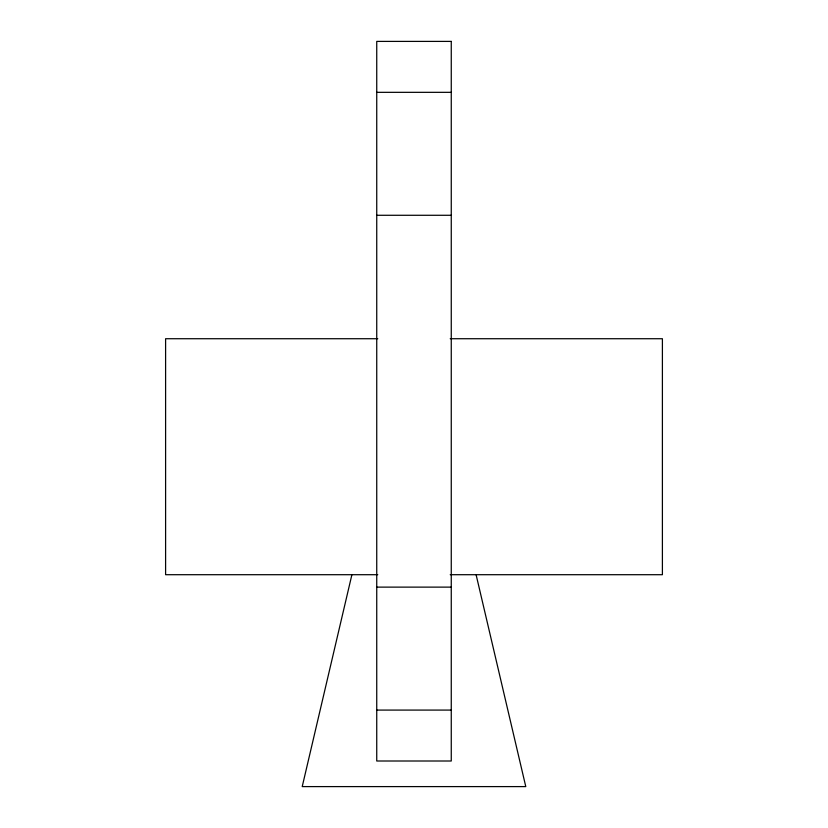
<?xml version="1.0" encoding="UTF-8"?>
<svg xmlns="http://www.w3.org/2000/svg" width="828" height="828" viewBox="0 0 828 828"><rect width="100%" height="100%" fill="white"/><g stroke="black" fill="none" stroke-linecap="round" stroke-linejoin="round"><path stroke-width="1.24" d="M351.9 574.704L302.22 786.6L525.78 786.6L476.1 574.704M376.74 92.332L451.26 92.332M376.74 215.28L451.26 215.28M377.775 338.724L165.6 338.724L165.6 574.704L377.775 574.704M450.225 338.724L662.4 338.724L662.4 574.704L450.225 574.704M376.74 587.124L451.26 587.124M376.74 710.082L451.26 710.082M451.26 41.4L376.74 41.4L376.74 761.004L451.26 761.004L451.26 41.4"/></g></svg>
